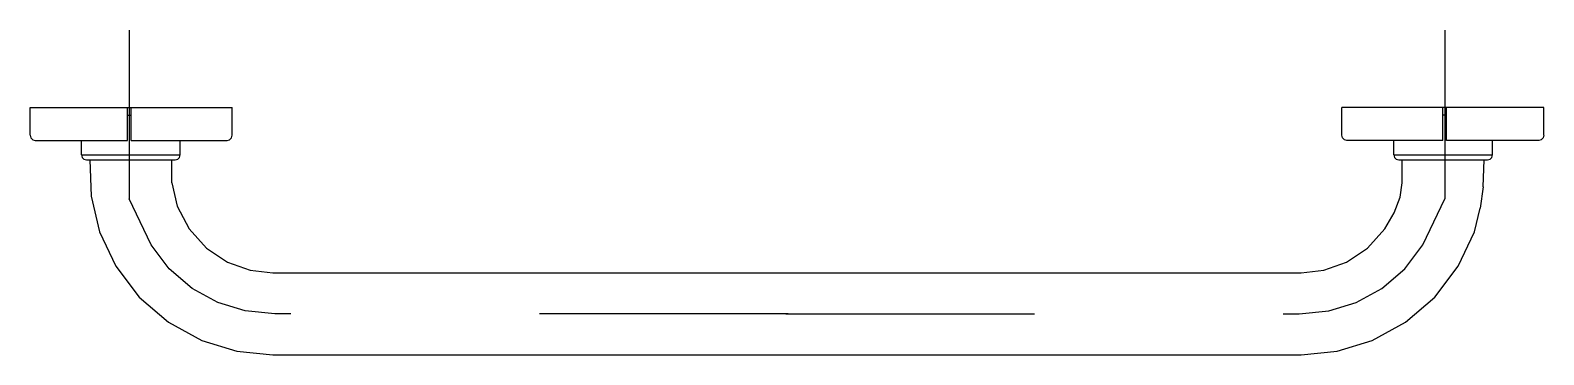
# Model space of a CAD drawing. Extents: x 29.099 to 29.708, y 52.002 to 52.132.
import ezdxf

# ---------------------------------------------------------------- set-up
doc = ezdxf.new("R2010")
doc.units = 0
doc.header["$LTSCALE"] = 0.189538
doc.header["$MEASUREMENT"] = 0
doc.linetypes.add('AXES', pattern=[0.54, 0.3, -0.08, 0.08, -0.08])
doc.linetypes.add('CONTINU', pattern=[0])
doc.layers.get('0').update_dxf_attribs({"linetype": 'CONTINUOUS'})
doc.layers.add('DECA_EIXOS', color=5, linetype='AXES')

msp = doc.modelspace()

# ---------------------------------------------------------------- linework, layer by layer
at = {"linetype": 'CONTINU'}
for points in [[(29.09942, 52.10131), (29.18065, 52.10131)], [(29.09942, 52.09014), (29.09942, 52.10131)], [(29.13851, 52.08811), (29.13851, 52.10131)], [(29.13851, 52.09829), (29.14003, 52.09829)], [(29.14003, 52.08811), (29.14003, 52.10131)], [(29.18065, 52.09014), (29.18065, 52.10131)], [(29.70837, 52.10131), (29.62714, 52.10131)], [(29.62714, 52.09014), (29.62714, 52.10131)], [(29.66775, 52.08811), (29.66775, 52.10131)], [(29.66927, 52.09829), (29.66775, 52.09829)], [(29.66927, 52.08811), (29.66927, 52.10131)], [(29.70837, 52.09014), (29.70837, 52.10131)], [(29.09942, 52.09014), (29.09969, 52.08913)], [(29.18038, 52.08913), (29.18065, 52.09014)], [(29.62741, 52.08913), (29.62714, 52.09014)], [(29.70837, 52.09014), (29.70809, 52.08913)], [(29.09969, 52.08913), (29.10043, 52.08839)], [(29.10043, 52.08839), (29.10145, 52.08811)], [(29.10145, 52.08811), (29.13851, 52.08811)], [(29.11999, 52.08224), (29.11999, 52.08811)], [(29.14003, 52.08811), (29.17862, 52.08811)], [(29.15979, 52.08224), (29.15979, 52.08811)], [(29.17862, 52.08811), (29.17963, 52.08839)], [(29.17963, 52.08839), (29.18038, 52.08913)], [(29.62815, 52.08839), (29.62741, 52.08913)], [(29.62917, 52.08811), (29.62815, 52.08839)], [(29.66775, 52.08811), (29.62917, 52.08811)], [(29.64799, 52.08224), (29.64799, 52.08811)], [(29.70634, 52.08811), (29.66927, 52.08811)], [(29.68779, 52.08224), (29.68779, 52.08811)], [(29.70735, 52.08839), (29.70634, 52.08811)], [(29.70809, 52.08913), (29.70735, 52.08839)], [(29.11999, 52.08224), (29.15979, 52.08224)], [(29.11999, 52.08224), (29.12027, 52.08122)], [(29.12027, 52.08122), (29.121, 52.08049)], [(29.121, 52.08049), (29.12202, 52.08021)], [(29.12202, 52.08021), (29.15776, 52.08021)], [(29.12337, 52.08021), (29.12387, 52.06566)], [(29.15633, 52.07099), (29.15635, 52.08021)], [(29.15776, 52.08021), (29.15879, 52.08049)], [(29.15879, 52.08049), (29.15952, 52.08122)], [(29.15952, 52.08122), (29.15979, 52.08224)], [(29.64799, 52.08224), (29.68779, 52.08224)], [(29.64799, 52.08224), (29.64827, 52.08122)], [(29.64827, 52.08122), (29.649, 52.08049)], [(29.649, 52.08049), (29.65002, 52.08021)], [(29.65002, 52.08021), (29.68576, 52.08021)], [(29.65145, 52.07099), (29.65143, 52.08021)], [(29.68404, 52.06944), (29.68441, 52.08021)], [(29.68576, 52.08021), (29.68679, 52.08049)], [(29.68679, 52.08049), (29.68752, 52.08122)], [(29.68752, 52.08122), (29.68779, 52.08224)], [(29.12387, 52.06566), (29.12732, 52.05122)], [(29.15633, 52.07099), (29.15857, 52.06155)], [(29.15857, 52.06155), (29.16331, 52.05249)], [(29.68046, 52.05122), (29.68277, 52.06087)], [(29.12732, 52.05122), (29.13383, 52.03741)], [(29.16331, 52.05249), (29.1703, 52.04474)], [(29.63749, 52.04474), (29.64448, 52.05249)], [(29.67395, 52.03741), (29.68046, 52.05122)], [(29.1703, 52.04474), (29.17877, 52.03909)], [(29.62902, 52.03909), (29.63749, 52.04474)], [(29.13383, 52.03741), (29.14326, 52.02503)], [(29.17877, 52.03909), (29.18783, 52.03583)], [(29.18783, 52.03583), (29.19701, 52.03477)], [(29.19701, 52.03477), (29.61078, 52.03477)], [(29.61078, 52.03477), (29.61995, 52.03583)], [(29.61995, 52.03583), (29.62902, 52.03909)], [(29.66453, 52.02503), (29.67395, 52.03741)], [(29.14326, 52.02503), (29.15504, 52.01489)], [(29.65274, 52.01489), (29.66453, 52.02503)], [(29.15504, 52.01489), (29.1684, 52.00756)], [(29.63939, 52.00756), (29.65274, 52.01489)], [(29.1684, 52.00756), (29.18255, 52.00321)], [(29.62523, 52.00321), (29.63939, 52.00756)], [(29.18255, 52.00321), (29.19701, 52.00177)], [(29.19701, 52.00177), (29.61078, 52.00177)], [(29.61078, 52.00177), (29.62523, 52.00321)]]:
    msp.add_lwpolyline(points, dxfattribs=at)
at = {"linetype": 'CONTINUOUS'}
for points in [[(29.64819, 52.05895), (29.65056, 52.06518)], [(29.65056, 52.06518), (29.65145, 52.07099)], [(29.68404, 52.06944), (29.68277, 52.06087)], [(29.64448, 52.05249), (29.64819, 52.05895)]]:
    msp.add_lwpolyline(points, dxfattribs=at)
at = {"layer": 'DECA_EIXOS'}
for p, q in [((29.13927, 52.13246), (29.13927, 52.06457)), ((29.66851, 52.13246), (29.66851, 52.06457))]:
    msp.add_line(p, q, dxfattribs=at)
for points in [[(29.4043, 52.01827), (29.19783, 52.01827), (29.18582, 52.01947), (29.17486, 52.02283), (29.1645, 52.02852), (29.15533, 52.03641), (29.14802, 52.04602), (29.13927, 52.06457)], [(29.40348, 52.01827), (29.60996, 52.01827), (29.62196, 52.01947), (29.63293, 52.02283), (29.64329, 52.02852), (29.65245, 52.03641), (29.65977, 52.04602), (29.66851, 52.06457)]]:
    msp.add_lwpolyline(points, dxfattribs=at)

doc.saveas('drawing.dxf')
